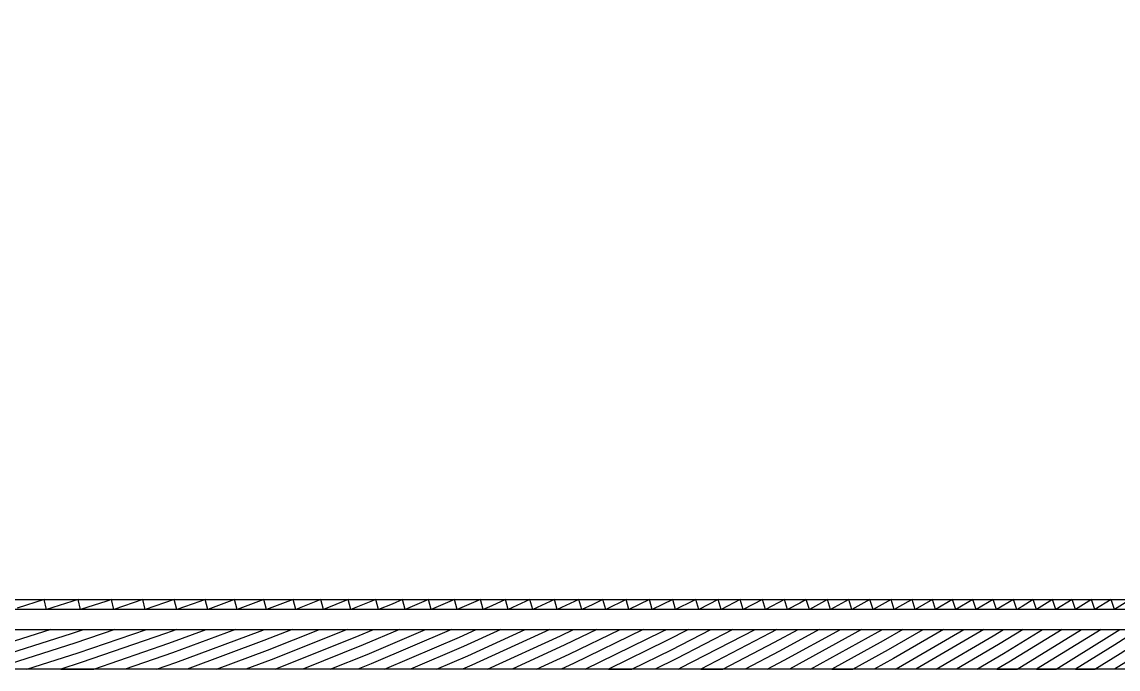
# Model space of a CAD drawing. Header units: metres. Extents: x 100 to 171, y -146 to -25.
# Drawn here: x 119.46 to 138.77, y -146.28 to -134.87 of the extents above; entities that cross this region are included whole.
import ezdxf

# ---------------------------------------------------------------- set-up
doc = ezdxf.new("R2010")
doc.units = ezdxf.units.M

msp = doc.modelspace()

# ---------------------------------------------------------------- linework, layer by layer
for points in [[(170.835, -25.379), (170.835, -145.421), (170.832, -145.486), (170.819, -145.571), (170.798, -145.654), (170.769, -145.735), (170.733, -145.813), (170.688, -145.887), (170.637, -145.956), (170.579, -146.019), (170.516, -146.077), (170.447, -146.128), (170.373, -146.173), (170.295, -146.209), (170.214, -146.238), (170.131, -146.259), (170.046, -146.272), (169.981, -146.275), (100.939, -146.275)], [(169.785, -25.575), (169.785, -145.225), (101.135, -145.225), (101.135, -25.575)], [(101.835, -145.049), (153.453, -145.049)], [(138.992, -145.049), (138.708, -145.225), (138.649, -145.049), (138.365, -145.225), (138.306, -145.049), (138.021, -145.225), (137.963, -145.049), (137.678, -145.225), (137.62, -145.049), (137.335, -145.225), (137.277, -145.049), (137.081, -145.17), (136.987, -145.225), (136.931, -145.049), (136.63, -145.225), (136.573, -145.049), (136.272, -145.225), (136.216, -145.049), (135.915, -145.225), (135.858, -145.049), (135.557, -145.225), (135.501, -145.049), (135.2, -145.225), (135.143, -145.049), (135.07, -145.092), (134.829, -145.225), (134.775, -145.049), (134.456, -145.225), (134.401, -145.049), (134.082, -145.225), (134.028, -145.049), (133.709, -145.225), (133.655, -145.049), (133.336, -145.225), (133.281, -145.049), (133.169, -145.111), (132.95, -145.225), (132.897, -145.049), (132.559, -145.225), (132.507, -145.049), (132.168, -145.225), (132.116, -145.049), (131.778, -145.225), (131.725, -145.049), (131.387, -145.225), (131.334, -145.049), (131.288, -145.073), (130.978, -145.225), (130.927, -145.049), (130.567, -145.225), (130.516, -145.049), (130.157, -145.225), (130.106, -145.049), (129.746, -145.225), (129.696, -145.049), (129.506, -145.142), (129.325, -145.225), (129.276, -145.049), (128.893, -145.225), (128.844, -145.049), (128.461, -145.225), (128.411, -145.049), (128.028, -145.225), (127.979, -145.049), (127.738, -145.16), (127.586, -145.225), (127.539, -145.049), (127.13, -145.225), (127.082, -145.049), (126.673, -145.225), (126.625, -145.049), (126.216, -145.225), (126.169, -145.049), (125.986, -145.128), (125.743, -145.225), (125.697, -145.049), (125.258, -145.225), (125.212, -145.049), (124.773, -145.225), (124.727, -145.049), (124.317, -145.214), (124.286, -145.225), (124.242, -145.049), (123.77, -145.225), (123.725, -145.049), (123.253, -145.225), (123.209, -145.049), (122.737, -145.225), (122.692, -145.049), (122.598, -145.084), (122.19, -145.225), (122.147, -145.049), (121.636, -145.225), (121.593, -145.049), (121.083, -145.225), (121.04, -145.049), (120.956, -145.078), (120.493, -145.225), (120.451, -145.049), (119.897, -145.225), (119.855, -145.049), (119.38, -145.2)], [(100.96, -145.575), (169.96, -145.575)], [(119.971, -145.575), (118.801, -145.946), (117.665, -146.275)], [(118.312, -146.275), (118.854, -146.118), (120.338, -145.648), (120.549, -145.575)], [(121.102, -145.575), (120.395, -145.818), (118.953, -146.275)], [(119.549, -146.275), (120.451, -145.989), (121.656, -145.575)], [(122.193, -145.575), (121.993, -145.649), (120.507, -146.16), (120.145, -146.275), (120.727, -146.275), (122.053, -145.819), (122.709, -145.575)], [(123.226, -145.575), (122.114, -145.988), (121.281, -146.275)], [(121.834, -146.275), (122.174, -146.158), (123.659, -145.606), (123.737, -145.575)], [(124.221, -145.575), (123.724, -145.774), (122.376, -146.275)], [(122.892, -146.275), (123.789, -145.942), (124.706, -145.575)], [(125.191, -145.575), (123.853, -146.11), (123.409, -146.275)], [(123.925, -146.275), (125.405, -145.683), (125.657, -145.575)], [(126.114, -145.575), (125.474, -145.849), (124.41, -146.275)], [(124.895, -146.275), (125.543, -146.016), (126.571, -145.575)], [(127.028, -145.575), (125.612, -146.182), (125.379, -146.275)], [(125.852, -146.275), (127.169, -145.71), (127.464, -145.575)], [(127.897, -145.575), (127.242, -145.875), (126.308, -146.275)], [(126.765, -146.275), (127.315, -146.04), (128.329, -145.575), (128.761, -145.575), (127.388, -146.204), (127.222, -146.275)], [(127.665, -146.275), (128.949, -145.687), (129.178, -145.575)], [(129.589, -145.575), (129.026, -145.85), (128.097, -146.275)], [(128.529, -146.275), (129.103, -146.012), (129.999, -145.575), (130.409, -145.575), (129.18, -146.175), (128.962, -146.275)], [(129.385, -146.275), (130.743, -145.612), (130.815, -145.575)], [(131.206, -145.575), (130.824, -145.773), (129.796, -146.275), (130.206, -146.275), (130.905, -145.934), (131.597, -145.575), (131.988, -145.575), (130.986, -146.095), (130.616, -146.275)], [(131.027, -146.275), (131.067, -146.255), (132.378, -145.575)], [(132.762, -145.575), (132.636, -145.644), (131.42, -146.275), (131.811, -146.275), (132.721, -145.803), (133.135, -145.575)], [(133.508, -145.575), (132.806, -145.962), (132.202, -146.275)], [(132.592, -146.275), (132.891, -146.12), (133.881, -145.575), (134.255, -145.575), (132.983, -146.275)], [(133.356, -146.275), (134.548, -145.619), (134.623, -145.575)], [(134.981, -145.575), (134.637, -145.775), (133.729, -146.275), (134.103, -146.275), (134.726, -145.932), (135.338, -145.575)], [(135.696, -145.575), (134.815, -146.089), (134.476, -146.275)], [(134.849, -146.275), (134.903, -146.245), (136.053, -145.575)], [(136.411, -145.575), (135.21, -146.275)], [(135.567, -146.275), (136.571, -145.69), (136.757, -145.575)], [(137.101, -145.575), (136.664, -145.844), (135.925, -146.275)], [(136.282, -146.275), (136.756, -145.999), (137.444, -145.575), (137.787, -145.575), (136.849, -146.153), (136.639, -146.275), (136.994, -146.275), (138.13, -145.575), (138.473, -145.575), (137.337, -146.275), (137.68, -146.275), (138.618, -145.697), (138.806, -145.575), (139.136, -145.575), (138.714, -145.849), (138.023, -146.275), (138.366, -146.275), (138.81, -146.001), (139.466, -145.575), (139.796, -145.575), (138.907, -146.153), (138.709, -146.275)]]:
    msp.add_lwpolyline(points)

doc.saveas('drawing.dxf')
